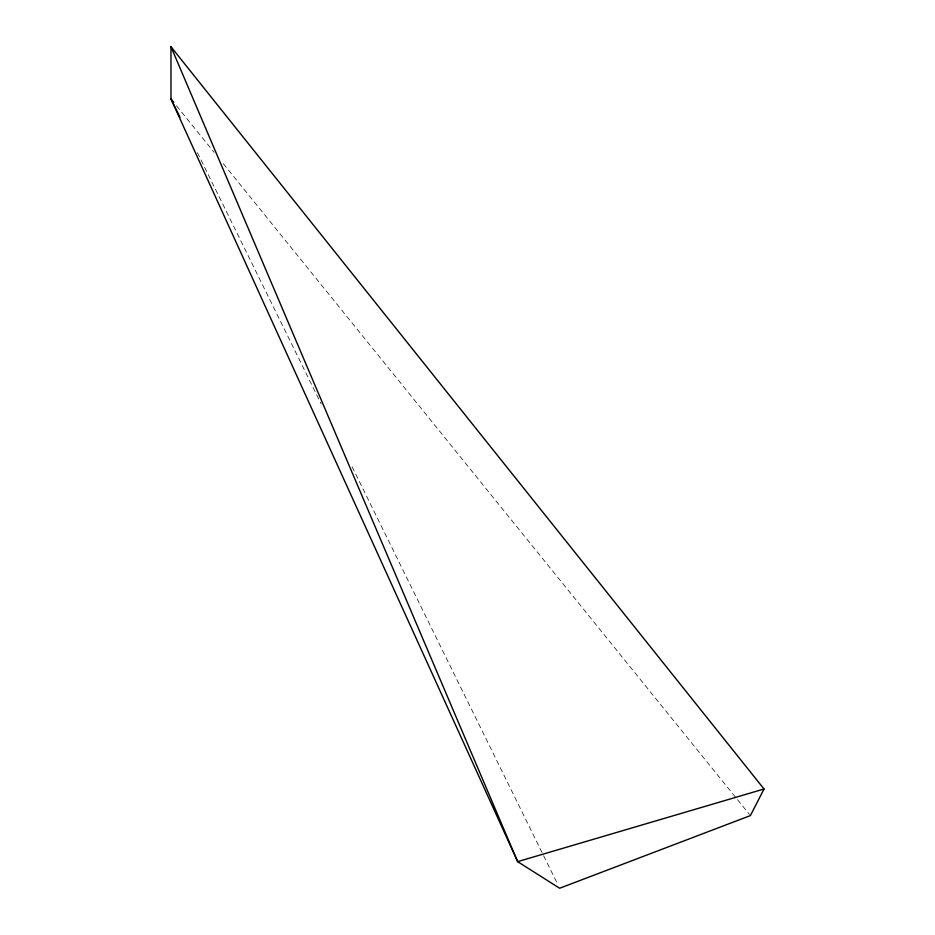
<?xml version="1.0" encoding="UTF-8"?>
<svg xmlns="http://www.w3.org/2000/svg" width="935" height="935" viewBox="0 0 935 935"><rect width="100%" height="100%" fill="white"/><g stroke="black" fill="none" stroke-linecap="round" stroke-linejoin="round"><path stroke-width="0.7" stroke-dasharray="4.67 3.51" d="M176.493 105.772L214.138 152.347M223.325 163.695L736.616 798.572M737.54 799.706L749.473 814.467M197.402 152.627L321.161 403.943M352.098 466.775L557.061 883.014"/><path stroke-width="1.4" d="M764.024 789L750.396 815.601L559.633 888.25L517.651 861.638L170.976 98.958L170.976 46.75L764.024 789L517.651 861.638L170.976 46.75M173.735 102.371L170.976 98.958L179.999 117.284"/></g></svg>
